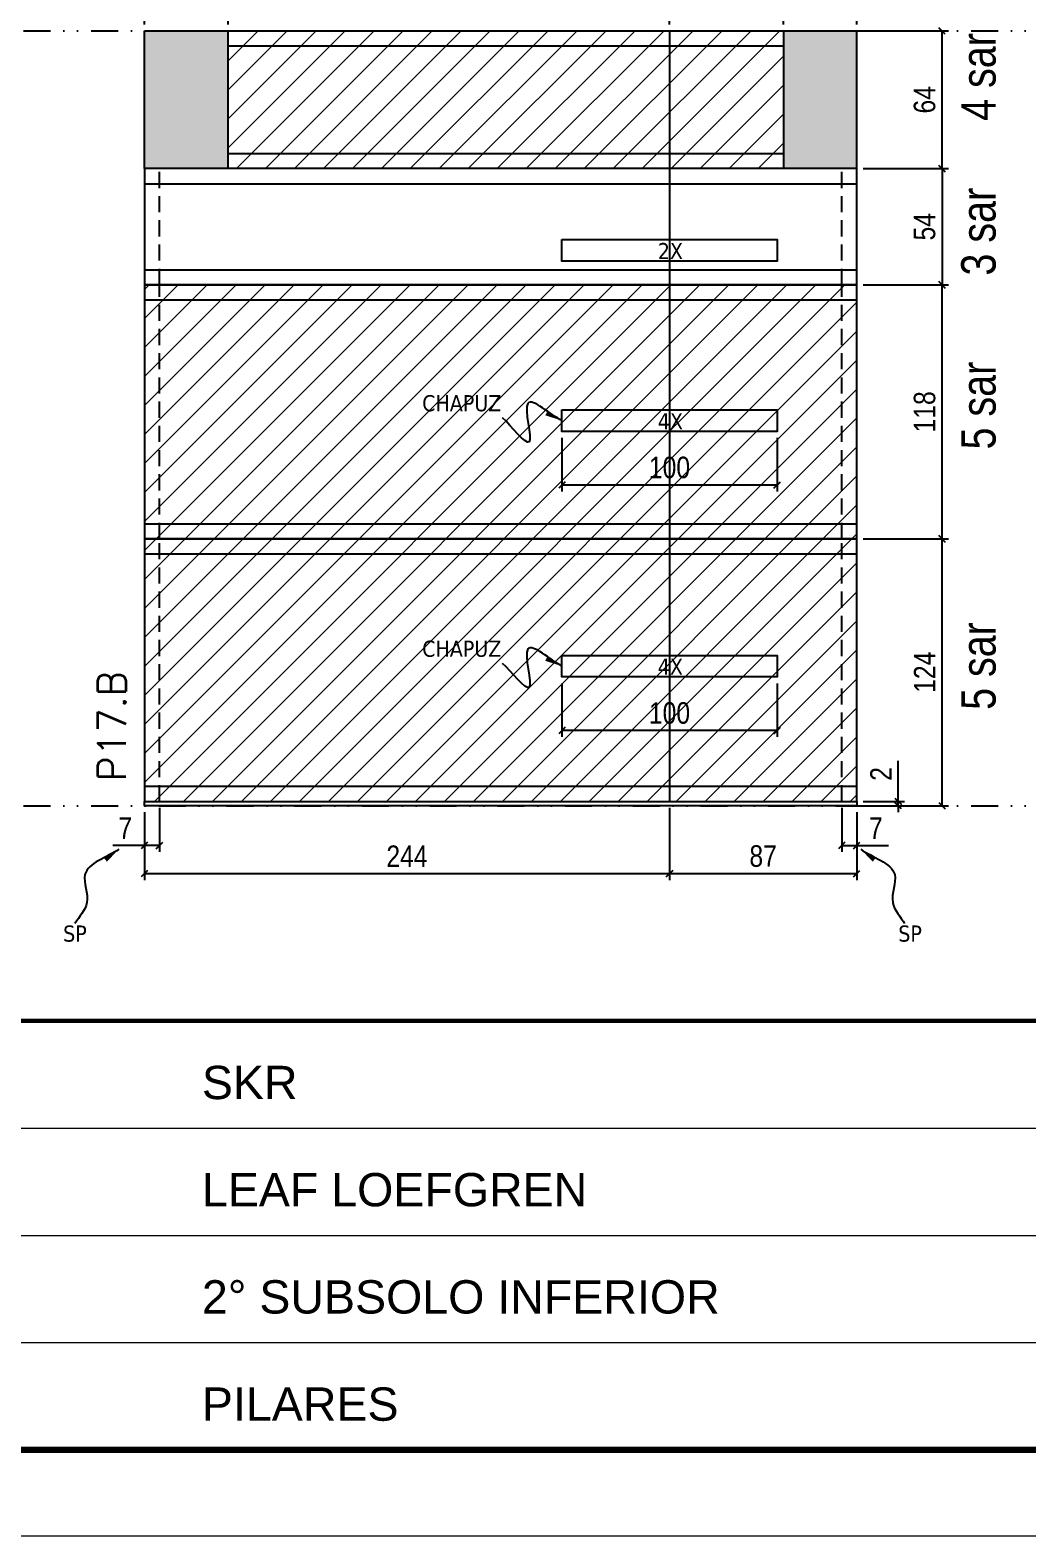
# Model space of a CAD drawing. Extents: x 13513 to 27878, y -21631 to 6985.
# Drawn here: x 18216 to 18679, y 192 to 891 of the extents above; entities that cross this region are included whole.
import ezdxf

# ---------------------------------------------------------------- set-up
doc = ezdxf.new("R2010")
doc.units = 0
for name, pattern in [('CONTINUO', [0]), ('DASHED', [0.75, 0.5, -0.25]), ('DIVIDE2', [0.625, 0.25, -0.125, 0, -0.125, 0, -0.125]), ('HIDDEN', [0.375, 0.25, -0.125])]:
    doc.linetypes.add(name, pattern=pattern)
for name, color, linetype in [('COTA', 241, 'Continuous'), ('NOMENCLATURA', 7, 'Continuous'), ('Nível', 160, 'Continuous'), ('Painéis', 200, 'Continuous'), ('Romaneio', 10, 'Continuous'), ('SARR_2.2x10', 60, 'Continuous'), ('SARR_2.2x7', 40, 'Continuous'), ('Sarrafo de Pressão', 42, 'HIDDEN'), ('texto', 7, 'Continuous')]:
    doc.layers.add(name, color=color, linetype=linetype)
for name, color, linetype, lineweight in [('Folhas', 255, 'Continuous', 9), ('Hachura', 251, 'Continuous', 9), ('SARRAFO DE PRESSAO', 251, 'DASHED', 9), ('Texto Seção', 7, 'Continuous', 15)]:
    doc.layers.add(name, color=color, linetype=linetype, lineweight=lineweight)
doc.styles.add('ARIAL', font='arial.ttf')
doc.styles.add('ARIAL_NARROW', font='ARIALN.TTF', dxfattribs={"height": 0.2})
doc.styles.add('COTA TECNICA', font='techl___.ttf', dxfattribs={"height": 10})
doc.styles.add('COTA TECNICA-50', font='techl___.ttf', dxfattribs={"height": 10})
doc.styles.add('REGUA-120', font='ROMANS.shx', dxfattribs={"height": 15})
doc.styles.get("Standard").update_dxf_attribs({"font": 'arial.ttf'})
doc.dimstyles.new('COTA PAINEL-50', dxfattribs={"dimtxt": 10, "dimasz": 3, "dimexe": 3, "dimexo": 3, "dimgap": 3, "dimtad": 1, "dimdec": 1, "dimzin": 12, "dimdsep": 46, "dimtxsty": 'COTA TECNICA-50', "dimblk1": 'OBLIQUE', "dimblk2": 'OBLIQUE', "dimsah": 1, "dimcen": 0.9, "dimclrd": 4, "dimclre": 4, "dimclrt": 240, "dimadec": 1, "dimazin": 3, "dimtfac": 1, "dimtdec": 1, "dimtmove": 0, "dimatfit": 3, "dimfxl": 1, "dimtolj": 1, "dimtzin": 12, "dimarcsym": 0})
doc.dimstyles.new('PAINEL', dxfattribs={"dimtxt": 10, "dimasz": 3, "dimexe": 3, "dimexo": 3, "dimgap": 3, "dimtad": 1, "dimdec": 1, "dimzin": 12, "dimdsep": 46, "dimtxsty": 'COTA TECNICA', "dimblk1": 'OBLIQUE', "dimblk2": 'OBLIQUE', "dimsah": 1, "dimcen": 0.9, "dimclrd": 4, "dimclre": 4, "dimclrt": 240, "dimadec": 1, "dimazin": 3, "dimtfac": 1, "dimtdec": 1, "dimtmove": 0, "dimatfit": 3, "dimfxl": 1, "dimtolj": 1, "dimtzin": 12, "dimarcsym": 0})
doc.dimstyles.get("Standard").update_dxf_attribs({"dimtxt": 0.18, "dimasz": 0.18, "dimexe": 0.18, "dimexo": 0.0625, "dimgap": 0.09, "dimtad": 0, "dimtih": 1, "dimtoh": 1, "dimdec": 4, "dimzin": 0, "dimdsep": 46, "dimtxsty": 'Standard', "dimcen": 0.09, "dimadec": 0, "dimazin": 0, "dimtfac": 1, "dimtdec": 4, "dimtofl": 0, "dimtmove": 0, "dimatfit": 3, "dimfxl": 1, "dimtolj": 1, "dimtzin": 0, "dimarcsym": 0})

# ---------------------------------------------------------------- blocks, each defined once
blk = doc.blocks.new('9999999999')
at = {"color": 30, "linetype": 'CONTINUO'}
for p, q in [((98564.56, 34379.64), (99583.98, 34379.64)), ((98564.56, 34329.83), (99487.98, 34329.83)), ((98564.56, 34280.02), (99487.98, 34280.02))]:
    blk.add_line(p, q, dxfattribs=at)
at = {"color": 30, "linetype": 'CONTINUO', "const_width": 2}
blk.add_lwpolyline([(99583.98, 34230.21), (99583.98, 34414.45, 0.414214), (99568.98, 34429.45), (98228.98, 34429.45, 0.414214), (98213.98, 34414.45), (98213.98, 34245.21, 0.414214), (98228.98, 34230.21), (99583.98, 34230.21)], format="xyb", dxfattribs=at)
at = {"layer": 'Folhas'}
blk.add_lwpolyline([(98138.98, 34190.21), (99623.98, 34190.21), (99623.98, 35240.21), (98138.98, 35240.21)], close=True, dxfattribs=at)
at = {"layer": 'Folhas', "color": 30, "const_width": 3}
blk.add_lwpolyline([(98213.98, 34230.21), (99583.98, 34230.21), (99583.98, 35200.21), (98213.98, 35200.21)], close=True, dxfattribs=at)
at = {"color": 7, "linetype": 'Continuous', "ltscale": 5, "style": 'ARIAL'}
for s, height, p in [('SKR', 15.483, (98837.68, 34393.13)), ('LEAF LOEFGREN', 15.4829, (98837.68, 34343.32)), ('2° SUBSOLO INFERIOR', 15.4829, (98837.68, 34293.51)), ('PILARES', 15.483, (98837.68, 34243.7))]:
    blk.add_text(s, height=height, dxfattribs=at).set_placement(p)
blk = doc.blocks.new('_Oblique')
at = {"color": 0, "linetype": 'ByBlock', "lineweight": -2}
blk.add_line((-0.5, -0.5), (0.5, 0.5), dxfattribs=at)
blk = doc.blocks.new('*D1505')
at = {"layer": 'COTA', "color": 4, "lineweight": -2, "transparency": 16777216}
for p, q in [((18268.94, 528.13), (18268.94, 509.62)), ((18275.94, 530.13), (18275.94, 509.62)), ((18268.94, 512.62), (18254.21, 512.62)), ((18275.94, 512.62), (18268.94, 512.62))]:
    blk.add_line(p, q, dxfattribs=at)
at = {"layer": 'Defpoints', "color": 0, "transparency": 16777216}
for p in [(18275.94, 533.13), (18268.94, 531.13), (18268.94, 512.62)]:
    blk.add_point(p, dxfattribs=at)
at = {"layer": 'COTA', "color": 4, "lineweight": -2, "transparency": 16777216, "xscale": 3, "yscale": 3, "zscale": 3, "rotation": 180}
blk.add_blockref('_Oblique', (18268.94, 512.62), dxfattribs=at)
at = {"layer": 'COTA', "color": 4, "lineweight": -2, "transparency": 16777216, "xscale": 3, "yscale": 3, "zscale": 3}
blk.add_blockref('_Oblique', (18275.94, 512.62), dxfattribs=at)
at = {"layer": 'COTA', "color": 240, "transparency": 16777216, "insert": (18260.08, 520.7), "char_height": 10, "attachment_point": 5, "style": 'COTA TECNICA-50'}
blk.add_mtext('\\A1;7', dxfattribs=at)
blk = doc.blocks.new('*D1506')
at = {"layer": 'COTA', "color": 4, "lineweight": -2, "transparency": 16777216}
for p, q in [((18592.94, 530.13), (18592.94, 509.62)), ((18599.94, 528.13), (18599.94, 509.62)), ((18592.94, 512.62), (18599.94, 512.62)), ((18599.94, 512.62), (18614.67, 512.62))]:
    blk.add_line(p, q, dxfattribs=at)
at = {"layer": 'Defpoints', "color": 0, "transparency": 16777216}
for p in [(18592.94, 533.13), (18599.94, 531.13), (18599.94, 512.62)]:
    blk.add_point(p, dxfattribs=at)
at = {"layer": 'COTA', "color": 4, "lineweight": -2, "transparency": 16777216, "xscale": 3, "yscale": 3, "zscale": 3, "rotation": 180}
blk.add_blockref('_Oblique', (18592.94, 512.62), dxfattribs=at)
at = {"layer": 'COTA', "color": 4, "lineweight": -2, "transparency": 16777216, "xscale": 3, "yscale": 3, "zscale": 3}
blk.add_blockref('_Oblique', (18599.94, 512.62), dxfattribs=at)
at = {"layer": 'COTA', "color": 240, "transparency": 16777216, "insert": (18608.81, 520.7), "char_height": 10, "attachment_point": 5, "style": 'COTA TECNICA-50'}
blk.add_mtext('\\A1;7', dxfattribs=at)
blk = doc.blocks.new('*D1507')
at = {"layer": 'Defpoints', "color": 0, "linetype": 'ByBlock', "transparency": 16777216}
for p in [(18599.94, 655.13), (18639.58, 655.13), (18599.94, 531.13)]:
    blk.add_point(p, dxfattribs=at)
at = {"layer": 'Romaneio', "color": 4, "linetype": 'ByBlock', "lineweight": -2, "transparency": 16777216}
for p, q in [((18602.94, 655.13), (18642.58, 655.13)), ((18639.58, 531.13), (18639.58, 655.13)), ((18602.94, 531.13), (18642.58, 531.13))]:
    blk.add_line(p, q, dxfattribs=at)
at = {"layer": 'Romaneio', "color": 4, "linetype": 'ByBlock', "lineweight": -2, "transparency": 16777216, "xscale": 3, "yscale": 3, "zscale": 3}
for p, rotation in [((18639.58, 655.13), 90), ((18639.58, 531.13), 270)]:
    blk.add_blockref('_Oblique', p, dxfattribs=dict(at, rotation=rotation))
at = {"layer": 'Romaneio', "color": 240, "linetype": 'ByBlock', "transparency": 16777216, "insert": (18631.51, 593.13), "char_height": 10, "attachment_point": 5, "rotation": 90, "style": 'COTA TECNICA'}
blk.add_mtext('\\A1;124', dxfattribs=at)
blk = doc.blocks.new('*D1508')
at = {"layer": 'Defpoints', "color": 0, "linetype": 'ByBlock', "transparency": 16777216}
for p in [(18599.94, 655.13), (18639.58, 655.13), (18599.94, 531.13)]:
    blk.add_point(p, dxfattribs=at)
at = {"layer": 'Romaneio', "color": 4, "linetype": 'ByBlock', "lineweight": -2, "transparency": 16777216}
for p, q in [((18602.94, 655.13), (18642.58, 655.13)), ((18639.58, 531.13), (18639.58, 655.13)), ((18602.94, 531.13), (18642.58, 531.13))]:
    blk.add_line(p, q, dxfattribs=at)
at = {"layer": 'Romaneio', "color": 4, "linetype": 'ByBlock', "lineweight": -2, "transparency": 16777216, "xscale": 3, "yscale": 3, "zscale": 3}
for p, rotation in [((18639.58, 655.13), 90), ((18639.58, 531.13), 270)]:
    blk.add_blockref('_Oblique', p, dxfattribs=dict(at, rotation=rotation))
at = {"layer": 'Romaneio', "color": 240, "linetype": 'ByBlock', "transparency": 16777216, "insert": (18631.51, 593.13), "char_height": 10, "attachment_point": 5, "rotation": 90, "style": 'COTA TECNICA'}
blk.add_mtext('\\A1;124', dxfattribs=at)
blk = doc.blocks.new('*D1509')
at = {"layer": 'COTA', "color": 4, "lineweight": -2, "transparency": 16777216}
for p, q in [((18602.94, 773.13), (18642.58, 773.13)), ((18639.58, 655.13), (18639.58, 773.13)), ((18602.94, 655.13), (18642.58, 655.13))]:
    blk.add_line(p, q, dxfattribs=at)
at = {"layer": 'Defpoints', "color": 0, "transparency": 16777216}
for p in [(18599.94, 773.13), (18639.58, 773.13), (18599.94, 655.13)]:
    blk.add_point(p, dxfattribs=at)
at = {"layer": 'COTA', "color": 4, "lineweight": -2, "transparency": 16777216, "xscale": 3, "yscale": 3, "zscale": 3}
for p, rotation in [((18639.58, 773.13), 90), ((18639.58, 655.13), 270)]:
    blk.add_blockref('_Oblique', p, dxfattribs=dict(at, rotation=rotation))
at = {"layer": 'COTA', "color": 240, "transparency": 16777216, "insert": (18631.49, 714.13), "char_height": 10, "attachment_point": 5, "rotation": 90, "style": 'COTA TECNICA-50'}
blk.add_mtext('\\A1;118', dxfattribs=at)
blk = doc.blocks.new('*D1510')
at = {"layer": 'COTA', "color": 4, "lineweight": -2, "transparency": 16777216}
for p, q in [((18619.2, 533.13), (18619.2, 551.94)), ((18602.94, 533.13), (18622.2, 533.13)), ((18619.2, 531.13), (18619.2, 533.13)), ((18602.94, 531.13), (18622.2, 531.13)), ((18619.2, 531.13), (18619.2, 528.13))]:
    blk.add_line(p, q, dxfattribs=at)
at = {"layer": 'Defpoints', "color": 0, "transparency": 16777216}
for p in [(18599.94, 533.13), (18599.94, 531.13), (18619.2, 531.13)]:
    blk.add_point(p, dxfattribs=at)
at = {"layer": 'COTA', "color": 4, "lineweight": -2, "transparency": 16777216, "xscale": 3, "yscale": 3, "zscale": 3}
for p, rotation in [((18619.2, 533.13), 270), ((18619.2, 531.13), 90)]:
    blk.add_blockref('_Oblique', p, dxfattribs=dict(at, rotation=rotation))
at = {"layer": 'COTA', "color": 240, "transparency": 16777216, "insert": (18611.2, 545.88), "char_height": 10, "attachment_point": 5, "rotation": 90, "style": 'COTA TECNICA-50'}
blk.add_mtext('\\A1;2', dxfattribs=at)
blk = doc.blocks.new('*D1526')
at = {"layer": 'COTA', "color": 4, "lineweight": -2, "transparency": 16777216}
for p, q in [((18268.94, 528.13), (18268.94, 496.58)), ((18512.94, 530.13), (18512.94, 496.58)), ((18268.94, 499.58), (18512.94, 499.58))]:
    blk.add_line(p, q, dxfattribs=at)
at = {"layer": 'Defpoints', "color": 0, "transparency": 16777216}
for p in [(18512.94, 533.13), (18268.94, 531.13), (18512.94, 499.58)]:
    blk.add_point(p, dxfattribs=at)
at = {"layer": 'COTA', "color": 4, "lineweight": -2, "transparency": 16777216, "xscale": 3, "yscale": 3, "zscale": 3, "rotation": 180}
blk.add_blockref('_Oblique', (18268.94, 499.58), dxfattribs=at)
at = {"layer": 'COTA', "color": 4, "lineweight": -2, "transparency": 16777216, "xscale": 3, "yscale": 3, "zscale": 3}
blk.add_blockref('_Oblique', (18512.94, 499.58), dxfattribs=at)
at = {"layer": 'COTA', "color": 240, "transparency": 16777216, "insert": (18390.94, 507.65), "char_height": 10, "attachment_point": 5, "style": 'COTA TECNICA-50'}
blk.add_mtext('\\A1;244', dxfattribs=at)
blk = doc.blocks.new('*D1527')
at = {"layer": 'COTA', "color": 4, "lineweight": -2, "transparency": 16777216}
for p, q in [((18512.94, 530.13), (18512.94, 496.58)), ((18599.94, 528.13), (18599.94, 496.58)), ((18512.94, 499.58), (18599.94, 499.58))]:
    blk.add_line(p, q, dxfattribs=at)
at = {"layer": 'Defpoints', "color": 0, "transparency": 16777216}
for p in [(18512.94, 533.13), (18599.94, 531.13), (18599.94, 499.58)]:
    blk.add_point(p, dxfattribs=at)
at = {"layer": 'COTA', "color": 4, "lineweight": -2, "transparency": 16777216, "xscale": 3, "yscale": 3, "zscale": 3, "rotation": 180}
blk.add_blockref('_Oblique', (18512.94, 499.58), dxfattribs=at)
at = {"layer": 'COTA', "color": 4, "lineweight": -2, "transparency": 16777216, "xscale": 3, "yscale": 3, "zscale": 3}
blk.add_blockref('_Oblique', (18599.94, 499.58), dxfattribs=at)
at = {"layer": 'COTA', "color": 240, "transparency": 16777216, "insert": (18556.44, 507.67), "char_height": 10, "attachment_point": 5, "style": 'COTA TECNICA-50'}
blk.add_mtext('\\A1;87', dxfattribs=at)
blk = doc.blocks.new('*D1528')
at = {"layer": 'COTA', "color": 4, "linetype": 'ByBlock', "lineweight": -2, "transparency": 16777216}
for p, q in [((18462.94, 587.98), (18462.94, 563.05)), ((18562.94, 587.98), (18562.94, 563.05)), ((18562.94, 566.05), (18462.94, 566.05))]:
    blk.add_line(p, q, dxfattribs=at)
at = {"layer": 'Defpoints', "color": 0, "linetype": 'ByBlock', "transparency": 16777216}
for p in [(18462.94, 590.98), (18562.94, 590.98), (18462.94, 566.05)]:
    blk.add_point(p, dxfattribs=at)
at = {"layer": 'COTA', "color": 4, "linetype": 'ByBlock', "lineweight": -2, "transparency": 16777216, "xscale": 3, "yscale": 3, "zscale": 3, "rotation": 180}
blk.add_blockref('_Oblique', (18462.94, 566.05), dxfattribs=at)
at = {"layer": 'COTA', "color": 4, "linetype": 'ByBlock', "lineweight": -2, "transparency": 16777216, "xscale": 3, "yscale": 3, "zscale": 3}
blk.add_blockref('_Oblique', (18562.94, 566.05), dxfattribs=at)
at = {"layer": 'COTA', "color": 240, "linetype": 'ByBlock', "transparency": 16777216, "insert": (18512.94, 574.15), "char_height": 10, "attachment_point": 5, "style": 'COTA TECNICA'}
blk.add_mtext('\\A1;100', dxfattribs=at)
blk = doc.blocks.new('*D1529')
at = {"layer": 'COTA', "color": 4, "linetype": 'ByBlock', "lineweight": -2, "transparency": 16777216}
for p, q in [((18462.94, 702.06), (18462.94, 677.13)), ((18562.94, 702.06), (18562.94, 677.13)), ((18562.94, 680.13), (18462.94, 680.13))]:
    blk.add_line(p, q, dxfattribs=at)
at = {"layer": 'Defpoints', "color": 0, "linetype": 'ByBlock', "transparency": 16777216}
for p in [(18462.94, 705.06), (18562.94, 705.06), (18462.94, 680.13)]:
    blk.add_point(p, dxfattribs=at)
at = {"layer": 'COTA', "color": 4, "linetype": 'ByBlock', "lineweight": -2, "transparency": 16777216, "xscale": 3, "yscale": 3, "zscale": 3, "rotation": 180}
blk.add_blockref('_Oblique', (18462.94, 680.13), dxfattribs=at)
at = {"layer": 'COTA', "color": 4, "linetype": 'ByBlock', "lineweight": -2, "transparency": 16777216, "xscale": 3, "yscale": 3, "zscale": 3}
blk.add_blockref('_Oblique', (18562.94, 680.13), dxfattribs=at)
at = {"layer": 'COTA', "color": 240, "linetype": 'ByBlock', "transparency": 16777216, "insert": (18512.94, 688.23), "char_height": 10, "attachment_point": 5, "style": 'COTA TECNICA'}
blk.add_mtext('\\A1;100', dxfattribs=at)
blk = doc.blocks.new('*D1530')
at = {"layer": 'COTA', "color": 4, "lineweight": -2, "transparency": 16777216}
for p, q in [((18602.94, 891.13), (18642.58, 891.13)), ((18639.58, 827.13), (18639.58, 891.13)), ((18602.94, 827.13), (18642.58, 827.13))]:
    blk.add_line(p, q, dxfattribs=at)
at = {"layer": 'Defpoints', "color": 0, "transparency": 16777216}
for p in [(18599.94, 891.13), (18639.58, 891.13), (18599.94, 827.13)]:
    blk.add_point(p, dxfattribs=at)
at = {"layer": 'COTA', "color": 4, "lineweight": -2, "transparency": 16777216, "xscale": 3, "yscale": 3, "zscale": 3}
for p, rotation in [((18639.58, 891.13), 90), ((18639.58, 827.13), 270)]:
    blk.add_blockref('_Oblique', p, dxfattribs=dict(at, rotation=rotation))
at = {"layer": 'COTA', "color": 240, "transparency": 16777216, "insert": (18631.48, 859.13), "char_height": 10, "attachment_point": 5, "rotation": 90, "style": 'COTA TECNICA'}
blk.add_mtext('\\A1;64', dxfattribs=at)
blk = doc.blocks.new('*D1531')
at = {"layer": 'COTA', "color": 4, "lineweight": -2, "transparency": 16777216}
for p, q in [((18268.94, 894.13), (18268.94, 925.93)), ((18307.94, 894.13), (18307.94, 925.93)), ((18268.94, 922.93), (18307.94, 922.93))]:
    blk.add_line(p, q, dxfattribs=at)
at = {"layer": 'Defpoints', "color": 0, "transparency": 16777216}
for p in [(18307.94, 922.93), (18268.94, 891.13), (18307.94, 891.13)]:
    blk.add_point(p, dxfattribs=at)
at = {"layer": 'COTA', "color": 4, "lineweight": -2, "transparency": 16777216, "xscale": 3, "yscale": 3, "zscale": 3, "rotation": 180}
blk.add_blockref('_Oblique', (18268.94, 922.93), dxfattribs=at)
at = {"layer": 'COTA', "color": 4, "lineweight": -2, "transparency": 16777216, "xscale": 3, "yscale": 3, "zscale": 3}
blk.add_blockref('_Oblique', (18307.94, 922.93), dxfattribs=at)
at = {"layer": 'COTA', "color": 240, "transparency": 16777216, "insert": (18288.44, 931.18), "char_height": 10, "attachment_point": 5, "style": 'COTA TECNICA'}
blk.add_mtext('\\A1;39', dxfattribs=at)
blk = doc.blocks.new('*D1532')
at = {"layer": 'COTA', "color": 4, "lineweight": -2, "transparency": 16777216}
for p, q in [((18565.94, 894.13), (18565.94, 925.93)), ((18599.94, 894.13), (18599.94, 925.93)), ((18565.94, 922.93), (18599.94, 922.93))]:
    blk.add_line(p, q, dxfattribs=at)
at = {"layer": 'Defpoints', "color": 0, "transparency": 16777216}
for p in [(18599.94, 922.93), (18565.94, 891.13), (18599.94, 891.13)]:
    blk.add_point(p, dxfattribs=at)
at = {"layer": 'COTA', "color": 4, "lineweight": -2, "transparency": 16777216, "xscale": 3, "yscale": 3, "zscale": 3, "rotation": 180}
blk.add_blockref('_Oblique', (18565.94, 922.93), dxfattribs=at)
at = {"layer": 'COTA', "color": 4, "lineweight": -2, "transparency": 16777216, "xscale": 3, "yscale": 3, "zscale": 3}
blk.add_blockref('_Oblique', (18599.94, 922.93), dxfattribs=at)
at = {"layer": 'COTA', "color": 240, "transparency": 16777216, "insert": (18582.94, 931.15), "char_height": 10, "attachment_point": 5, "style": 'COTA TECNICA'}
blk.add_mtext('\\A1;34', dxfattribs=at)
blk = doc.blocks.new('*D1533')
at = {"layer": 'COTA', "color": 4, "lineweight": -2, "transparency": 16777216}
for p, q in [((18307.94, 894.13), (18307.94, 925.93)), ((18565.94, 894.13), (18565.94, 925.93)), ((18307.94, 922.93), (18565.94, 922.93))]:
    blk.add_line(p, q, dxfattribs=at)
at = {"layer": 'Defpoints', "color": 0, "transparency": 16777216}
for p in [(18565.94, 922.93), (18307.94, 891.13), (18565.94, 891.13)]:
    blk.add_point(p, dxfattribs=at)
at = {"layer": 'COTA', "color": 4, "lineweight": -2, "transparency": 16777216, "xscale": 3, "yscale": 3, "zscale": 3, "rotation": 180}
blk.add_blockref('_Oblique', (18307.94, 922.93), dxfattribs=at)
at = {"layer": 'COTA', "color": 4, "lineweight": -2, "transparency": 16777216, "xscale": 3, "yscale": 3, "zscale": 3}
blk.add_blockref('_Oblique', (18565.94, 922.93), dxfattribs=at)
at = {"layer": 'COTA', "color": 240, "transparency": 16777216, "insert": (18436.94, 931.06), "char_height": 10, "attachment_point": 5, "style": 'COTA TECNICA'}
blk.add_mtext('\\A1;258', dxfattribs=at)
blk = doc.blocks.new('*D1516')
at = {"layer": 'COTA', "color": 4, "lineweight": -2, "transparency": 16777216}
for p, q in [((18307.94, 894.13), (18307.94, 901.16)), ((18307.94, 898.16), (18512.94, 898.16)), ((18512.94, 894.13), (18512.94, 901.16))]:
    blk.add_line(p, q, dxfattribs=at)
at = {"layer": 'Defpoints', "color": 0, "transparency": 16777216}
for p in [(18512.94, 898.16), (18307.94, 891.13), (18512.94, 891.13)]:
    blk.add_point(p, dxfattribs=at)
at = {"layer": 'COTA', "color": 4, "lineweight": -2, "transparency": 16777216, "xscale": 3, "yscale": 3, "zscale": 3, "rotation": 180}
blk.add_blockref('_Oblique', (18307.94, 898.16), dxfattribs=at)
at = {"layer": 'COTA', "color": 4, "lineweight": -2, "transparency": 16777216, "xscale": 3, "yscale": 3, "zscale": 3}
blk.add_blockref('_Oblique', (18512.94, 898.16), dxfattribs=at)
at = {"layer": 'COTA', "color": 240, "transparency": 16777216, "insert": (18410.44, 906.27), "char_height": 10, "attachment_point": 5, "style": 'COTA TECNICA'}
blk.add_mtext('\\A1;205', dxfattribs=at)
blk = doc.blocks.new('*D1517')
at = {"layer": 'COTA', "color": 4, "lineweight": -2, "transparency": 16777216}
for p, q in [((18512.94, 894.13), (18512.94, 901.16)), ((18512.94, 898.16), (18565.94, 898.16)), ((18565.94, 894.13), (18565.94, 901.16))]:
    blk.add_line(p, q, dxfattribs=at)
at = {"layer": 'Defpoints', "color": 0, "transparency": 16777216}
for p in [(18565.94, 898.16), (18512.94, 891.13), (18565.94, 891.13)]:
    blk.add_point(p, dxfattribs=at)
at = {"layer": 'COTA', "color": 4, "lineweight": -2, "transparency": 16777216, "xscale": 3, "yscale": 3, "zscale": 3, "rotation": 180}
blk.add_blockref('_Oblique', (18512.94, 898.16), dxfattribs=at)
at = {"layer": 'COTA', "color": 4, "lineweight": -2, "transparency": 16777216, "xscale": 3, "yscale": 3, "zscale": 3}
blk.add_blockref('_Oblique', (18565.94, 898.16), dxfattribs=at)
at = {"layer": 'COTA', "color": 240, "transparency": 16777216, "insert": (18539.44, 906.38), "char_height": 10, "attachment_point": 5, "style": 'COTA TECNICA'}
blk.add_mtext('\\A1;53', dxfattribs=at)
blk = doc.blocks.new('*D1535')
at = {"layer": 'COTA', "color": 4, "lineweight": -2, "transparency": 16777216}
for p, q in [((18602.94, 827.13), (18642.58, 827.13)), ((18639.58, 827.13), (18639.58, 773.13)), ((18602.94, 773.13), (18642.58, 773.13))]:
    blk.add_line(p, q, dxfattribs=at)
at = {"layer": 'Defpoints', "color": 0, "transparency": 16777216}
for p in [(18599.94, 827.13), (18599.94, 773.13), (18639.58, 773.13)]:
    blk.add_point(p, dxfattribs=at)
at = {"layer": 'COTA', "color": 4, "lineweight": -2, "transparency": 16777216, "xscale": 3, "yscale": 3, "zscale": 3}
for p, rotation in [((18639.58, 827.13), 90), ((18639.58, 773.13), 270)]:
    blk.add_blockref('_Oblique', p, dxfattribs=dict(at, rotation=rotation))
at = {"layer": 'COTA', "color": 240, "transparency": 16777216, "insert": (18631.47, 800.13), "char_height": 10, "attachment_point": 5, "rotation": 90, "style": 'COTA TECNICA'}
blk.add_mtext('\\A1;54', dxfattribs=at)

msp = doc.modelspace()

# ---------------------------------------------------------------- hatches: boundary and pattern name
at = {"layer": 'COTA'}
h = msp.add_hatch(dxfattribs=at)
h.set_pattern_fill('AR-CONC', color=256, scale=0.03)
h.set_pattern_definition([(50, (-49.321, -1124.575), (5.4655401, -0.4781726), [0.5715, -6.2865]), (355, (-49.321, -1124.575), (-1.0573026, 5.7317054), [0.4572, -5.0292175]), (100.451445, (-48.8656, -1124.615), (4.4082374, 5.2535326), [0.4857003, -5.3427073]), (46.1842, (-49.321, -1123.051), (8.1323712, -1.2612698), [0.85725, -9.42975]), (96.63556, (-48.6434, -1123.156), (7.122124, 7.4227837), [0.7285507, -8.0140682]), (351.18415, (-49.321, -1123.051), (7.122124, 7.4227837), [0.685799, -7.543792]), (21, (-48.559, -1123.432), (4.5484317, -3.0679559), [0.5715, -6.2865]), (326, (-48.559, -1123.432), (1.8540609, 5.525639), [0.4572, -5.0292]), (71.451445, (-48.18, -1123.688), (6.4024926, 2.457683), [0.4857003, -5.3426981]), (37.5, (-49.3211, -1124.5751), (0.0926581, 2.53665117), [0, -4.96824, 0, -5.1054, 0, -5.04825]), (7.5, (-49.321, -1124.575), (2.00458988, 3.00541724), [0, -2.91084, 0, -4.85394, 0, -1.92405]), (327.5, (-51.0204, -1124.5751), (4.06771786, -0.17186232), [0, -1.905, 0, -5.9436, 0, -7.8867]), (317.5, (-51.7824, -1124.575), (4.44387544, 0.7627947), [0, -2.4765, 0, -3.94716, 0, -5.6007])])
h.paths.add_polyline_path([(18268.94, 891.13), (18268.94, 827.13), (18307.94, 827.13), (18307.94, 891.13)])
h.paths.add_polyline_path([(18565.94, 827.13), (18599.94, 827.13), (18599.94, 891.13), (18565.94, 891.13)])
at = {"layer": 'Hachura', "linetype": 'ByBlock'}
h = msp.add_hatch(dxfattribs=at)
h.set_pattern_fill('ANSI31', color=256, scale=3)
h.paths.add_polyline_path([(18512.94, 827.13), (18512.94, 891.13), (18307.94, 891.13), (18307.94, 827.13)])
h.paths.add_polyline_path([(18512.94, 827.13), (18565.94, 827.13), (18565.94, 891.13), (18512.94, 891.13)])
h.paths.add_polyline_path([(18512.94, 655.13), (18599.94, 655.13), (18599.94, 773.13), (18512.94, 773.13)])
h.paths.add_polyline_path([(18512.94, 773.13), (18268.94, 773.13), (18268.94, 655.13), (18512.94, 655.13)])
h.paths.add_polyline_path([(18512.94, 533.13), (18512.94, 655.13), (18268.94, 655.13), (18268.94, 533.13)])
h.paths.add_polyline_path([(18512.94, 533.13), (18599.94, 533.13), (18599.94, 655.13), (18512.94, 655.13)])

# ---------------------------------------------------------------- linework, layer by layer
at = {"layer": 'COTA', "linetype": 'ByBlock'}
for p, q in [((18268.94, 827.13), (18268.94, 891.13)), ((18268.94, 891.13), (18599.94, 891.13)), ((18268.94, 827.13), (18268.94, 891.13)), ((18268.94, 827.13), (18268.94, 891.13)), ((18599.94, 827.13), (18599.94, 891.13)), ((18599.94, 827.13), (18599.94, 891.13))]:
    msp.add_line(p, q, dxfattribs=at)
at = {"layer": 'Nível', "color": 4, "linetype": 'DIVIDE2', "ltscale": 50}
for p, q in [((13526.77, 891.13), (21431.15, 891.13)), ((13526.77, 531.13), (21531.15, 531.13))]:
    msp.add_line(p, q, dxfattribs=at)
at = {"layer": 'Painéis'}
msp.add_line((18512.94, 891.13), (18512.94, 533.13), dxfattribs=at)
for points in [[(18307.94, 891.13), (18565.94, 891.13), (18565.94, 827.13), (18307.94, 827.13)], [(18268.94, 773.13), (18599.94, 773.13), (18599.94, 827.13), (18268.94, 827.13)], [(18599.94, 773.13), (18268.94, 773.13), (18268.94, 655.13), (18599.94, 655.13)], [(18599.94, 655.13), (18268.94, 655.13), (18268.94, 533.13), (18599.94, 533.13)], [(18599.94, 531.13), (18268.94, 531.13), (18268.94, 533.13), (18599.94, 533.13)]]:
    msp.add_lwpolyline(points, close=True, dxfattribs=at)
at = {"layer": 'SARR_2.2x10'}
for points in [[(18462.94, 794.13), (18562.94, 794.13), (18562.94, 784.13), (18462.94, 784.13)], [(18462.94, 715.06), (18562.94, 715.06), (18562.94, 705.06), (18462.94, 705.06)], [(18462.94, 600.98), (18562.94, 600.98), (18562.94, 590.98), (18462.94, 590.98)]]:
    msp.add_lwpolyline(points, close=True, dxfattribs=at)
at = {"layer": 'SARR_2.2x7'}
for p, q in [((18307.94, 884.13), (18565.94, 884.13)), ((18307.94, 834.13), (18565.94, 834.13)), ((18268.94, 820.13), (18512.94, 820.13)), ((18512.94, 820.13), (18599.94, 820.13)), ((18268.94, 780.13), (18512.94, 780.13)), ((18512.94, 780.13), (18599.94, 780.13)), ((18268.94, 766.13), (18512.94, 766.13)), ((18512.94, 766.13), (18599.94, 766.13)), ((18268.94, 662.13), (18512.94, 662.13)), ((18512.94, 662.13), (18599.94, 662.13)), ((18268.94, 648.13), (18512.94, 648.13)), ((18512.94, 648.13), (18599.94, 648.13)), ((18268.94, 540.13), (18512.94, 540.13)), ((18512.94, 540.13), (18599.94, 540.13))]:
    msp.add_line(p, q, dxfattribs=at)
at = {"layer": 'Sarrafo de Pressão', "ltscale": 30}
for p, q in [((18275.94, 773.13), (18275.94, 827.13)), ((18592.94, 773.13), (18592.94, 827.13)), ((18275.94, 655.13), (18275.94, 773.13)), ((18592.94, 655.13), (18592.94, 773.13)), ((18275.94, 533.13), (18275.94, 655.13)), ((18592.94, 533.13), (18592.94, 655.13))]:
    msp.add_line(p, q, dxfattribs=at)

# ---------------------------------------------------------------- block references
at = {"layer": 'SARRAFO DE PRESSAO', "color": 6, "linetype": 'ByBlock'}
msp.add_blockref('9999999999', (-80542.01, -33998.35), dxfattribs=at)

# ---------------------------------------------------------------- texts
at = {"layer": 'NOMENCLATURA', "style": 'ARIAL_NARROW'}
for s, p in [('4 sar', (18664.46, 849.34)), ('3 sar', (18664.46, 777.46)), ('5 sar', (18664.46, 696.65)), ('5 sar', (18664.46, 575.65))]:
    msp.add_text(s, height=16, rotation=90, dxfattribs=at).set_placement(p)
at = {"layer": 'texto', "color": 0, "char_height": 7.5, "attachment_point": 5}
for s, insert in [('{\\fTahoma|b0|i0|c0|p34;\\C4;2X}', (18513.33, 788.83)), ('{\\fTahoma|b0|i0|c0|p34;\\C4;CHAPUZ}', (18416.39, 718.07)), ('{\\fTahoma|b0|i0|c0|p34;\\C4;4X}', (18513.33, 709.76)), ('{\\fTahoma|b0|i0|c0|p34;\\C4;CHAPUZ}', (18416.39, 603.99)), ('{\\fTahoma|b0|i0|c0|p34;\\C4;4X}', (18513.33, 595.69)), ('{\\fTahoma|b0|i0|c0|p34;\\C4;SP}', (18236.69, 471.64)), ('{\\fTahoma|b0|i0|c0|p34;\\C4;SP}', (18624.72, 471.64))]:
    msp.add_mtext(s, dxfattribs=dict(at, insert=insert))
at = {"layer": 'Texto Seção', "insert": (18260.32, 542.39), "char_height": 13, "width": 285.3299, "attachment_point": 7, "rotation": 90, "style": 'REGUA-120'}
msp.add_mtext('P17.B', dxfattribs=at)

# ---------------------------------------------------------------- dimensions: what is measured, and where the dimension line sits
at = {"layer": 'COTA'}
for base, p1, p2, dimstyle, picture, middle in [((18307.94, 922.93), (18268.94, 891.13), (18307.94, 891.13), 'PAINEL', '*D1531', (18288.44, 931.18)), ((18565.94, 922.93), (18307.94, 891.13), (18565.94, 891.13), 'PAINEL', '*D1533', (18436.94, 931.06)), ((18599.94, 922.93), (18565.94, 891.13), (18599.94, 891.13), 'PAINEL', '*D1532', (18582.94, 931.15)), ((18512.94, 898.16), (18307.94, 891.13), (18512.94, 891.13), 'PAINEL', '*D1516', (18410.44, 906.27)), ((18512.94, 499.58), (18268.94, 531.13), (18512.94, 533.13), 'COTA PAINEL-50', '*D1526', (18390.94, 507.65)), ((18599.94, 499.58), (18512.94, 533.13), (18599.94, 531.13), 'COTA PAINEL-50', '*D1527', (18556.44, 507.67)), ((18599.94, 512.62), (18592.94, 533.13), (18599.94, 531.13), 'COTA PAINEL-50', '*D1506', (18608.81, 520.7))]:
    dim = msp.add_linear_dim(base=base, p1=p1, p2=p2, dimstyle=dimstyle, dxfattribs=at)
    dim.commit()
    dim.dimension.update_dxf_attribs({"geometry": picture, "text_midpoint": middle})
dim = msp.add_linear_dim(base=(18565.94, 898.16), p1=(18512.94, 891.13), p2=(18565.94, 891.13), dimstyle='PAINEL', override={"dimtmove": 1}, dxfattribs=at)
dim.commit()
dim.dimension.update_dxf_attribs({"geometry": '*D1517', "text_midpoint": (18539.44, 906.38)})
for base, p1, p2, angle, dimstyle, picture, middle in [((18639.58, 891.13), (18599.94, 827.13), (18599.94, 891.13), 90, 'PAINEL', '*D1530', (18631.48, 859.13)), ((18639.58, 773.13), (18599.94, 827.13), (18599.94, 773.13), 90, 'PAINEL', '*D1535', (18631.47, 800.13)), ((18639.58, 773.13), (18599.94, 655.13), (18599.94, 773.13), 90, 'COTA PAINEL-50', '*D1509', (18631.49, 714.13)), ((18268.94, 512.62), (18275.94, 533.13), (18268.94, 531.13), 180, 'COTA PAINEL-50', '*D1505', (18260.08, 520.7))]:
    dim = msp.add_linear_dim(base=base, p1=p1, p2=p2, angle=angle, dimstyle=dimstyle, dxfattribs=at)
    dim.commit()
    dim.dimension.update_dxf_attribs({"geometry": picture, "text_midpoint": middle})
at = {"layer": 'COTA', "linetype": 'ByBlock'}
for base, p1, p2, picture, middle in [((18462.94, 680.13), (18562.94, 705.06), (18462.94, 705.06), '*D1529', (18512.94, 688.23)), ((18462.94, 566.05), (18562.94, 590.98), (18462.94, 590.98), '*D1528', (18512.94, 574.15))]:
    dim = msp.add_linear_dim(base=base, p1=p1, p2=p2, dimstyle='PAINEL', dxfattribs=at)
    dim.commit()
    dim.dimension.update_dxf_attribs({"geometry": picture, "text_midpoint": middle})
at = {"layer": 'COTA'}
dim = msp.add_linear_dim(base=(18619.2, 531.13), p1=(18599.94, 533.13), p2=(18599.94, 531.13), angle=90, dimstyle='COTA PAINEL-50', dxfattribs=at)
dim.commit()
dim.dimension.update_dxf_attribs({"geometry": '*D1510', "text_midpoint": (18619.2, 545.88), "dimtype": 160})
at = {"layer": 'Romaneio', "linetype": 'ByBlock'}
for picture in ['*D1507', '*D1508']:
    dim = msp.add_aligned_dim(p1=(18599.94, 531.13), p2=(18599.94, 655.13), distance=-39.64, dimstyle='PAINEL', dxfattribs=at)
    dim.commit()
    dim.dimension.update_dxf_attribs({"geometry": picture, "text_midpoint": (18631.51, 593.13)})

# ---------------------------------------------------------------- leaders
at = {"layer": 'COTA', "path_type": 1}
for points in [[(18462.94, 710.06), (18447.16, 718.07), (18447.74, 700.2), (18435.31, 711.34)], [(18462.94, 595.98), (18447.16, 603.99), (18447.74, 586.12), (18435.31, 597.26)], [(18257.11, 510.95), (18241.33, 499.12), (18242.25, 486.11), (18236.7, 476.33)], [(18601.77, 510.95), (18617.56, 499.12), (18616.63, 486.11), (18622.18, 476.33)]]:
    msp.add_leader(points, dimstyle='Standard', override={"dimasz": 8}, dxfattribs=at)

doc.saveas('drawing.dxf')
